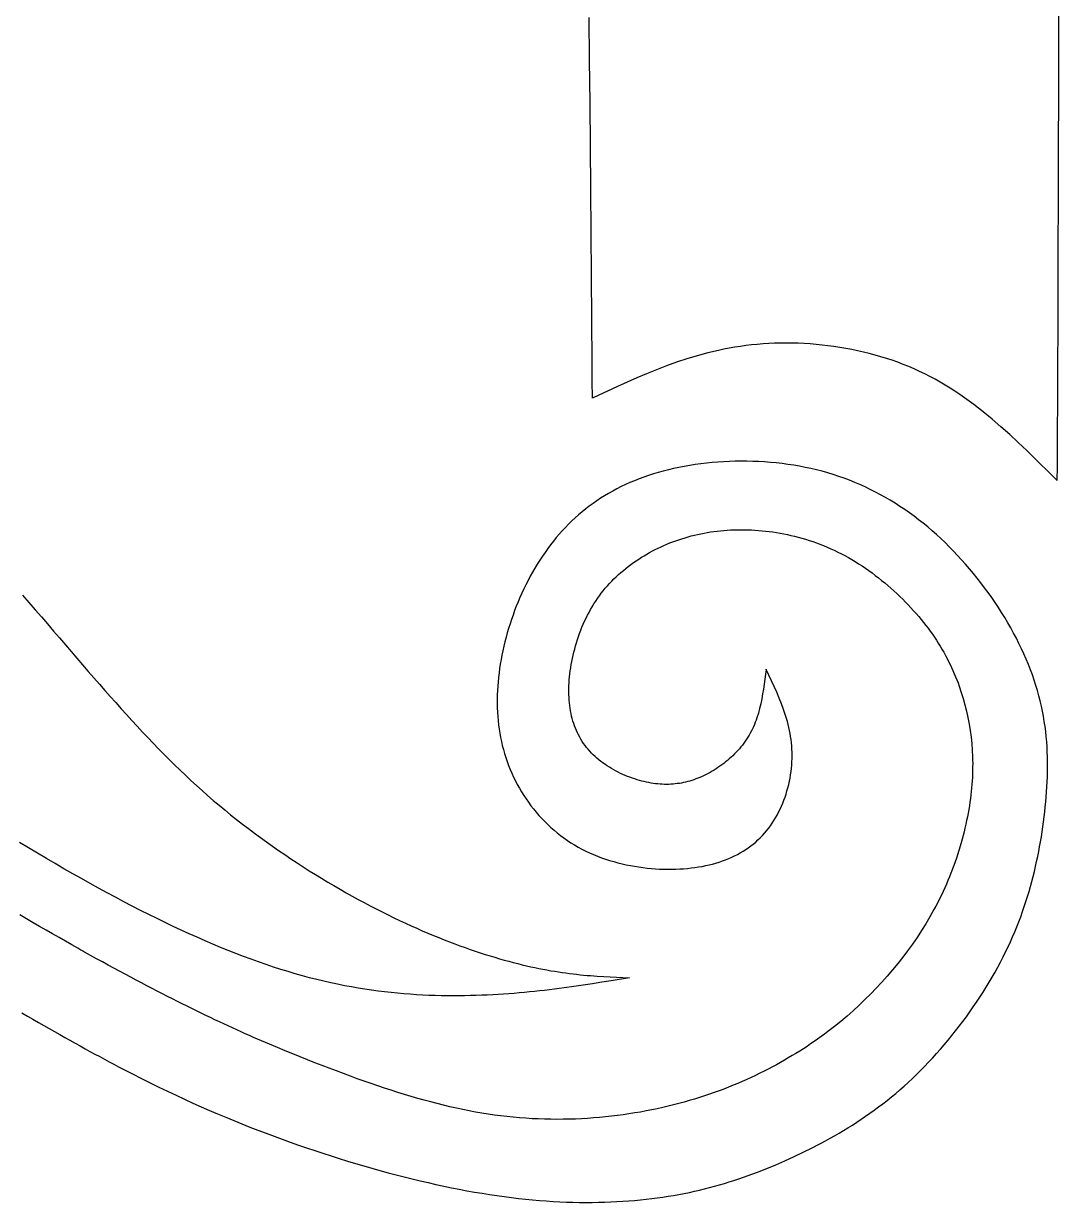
# Model space of a CAD drawing. Extents: x 0 to 279, y 0 to 212.
# Drawn here: x 160.34 to 169.01, y 110.11 to 119.99 of the extents above; entities that cross this region are included whole.
import ezdxf

# ---------------------------------------------------------------- set-up
doc = ezdxf.new("R2010")
doc.units = 0
doc.layers.add('LAYER_1', color=18, linetype='CONTINUOUS')

msp = doc.modelspace()

# ---------------------------------------------------------------- linework, layer by layer
at = {"layer": 'LAYER_1'}
for points in [[(169.007, 120.1726), (169.007, 119.8885), (169.0068, 119.6031), (169.0064, 119.3165), (169.0058, 119.0287), (169.0051, 118.7398), (169.0043, 118.45), (169.0033, 118.1593), (169.0011, 117.5759), (168.9987, 116.9905), (168.996, 116.4038), (168.9953, 116.2571), (168.995, 116.1837), (168.9949, 116.1653), (168.9949, 116.163), (168.9949, 116.1621), (168.9947, 116.1623), (168.9942, 116.1628), (168.9931, 116.1639), (168.9887, 116.1683), (168.9537, 116.2033), (168.8133, 116.3426), (168.7424, 116.4115), (168.671, 116.4794), (168.5989, 116.5462), (168.5258, 116.6116), (168.4516, 116.6753), (168.3761, 116.7372), (168.2992, 116.7969), (168.2207, 116.8542), (168.1808, 116.8819), (168.1404, 116.9089), (168.0996, 116.9351), (168.0583, 116.9606), (168.0164, 116.9853), (167.974, 117.0092), (167.931, 117.0323), (167.8874, 117.0545), (167.8433, 117.0757), (167.7985, 117.0961), (167.7532, 117.1155), (167.7073, 117.134), (167.6609, 117.1515), (167.6139, 117.1681), (167.5666, 117.1838), (167.5188, 117.1986), (167.4707, 117.2125), (167.4222, 117.2254), (167.3734, 117.2374), (167.3244, 117.2486), (167.2751, 117.2588), (167.2256, 117.2681), (167.176, 117.2765), (167.1262, 117.284), (167.0764, 117.2907), (167.0264, 117.2964), (166.9765, 117.3013), (166.9266, 117.3052), (166.8768, 117.3083), (166.827, 117.3105), (166.7773, 117.3118), (166.7279, 117.3123), (166.6786, 117.3118), (166.6295, 117.3105), (166.5807, 117.3084), (166.5322, 117.3054), (166.4841, 117.3015), (166.4363, 117.2967), (166.389, 117.2912), (166.342, 117.2847), (166.2955, 117.2775), (166.2495, 117.2695), (166.2038, 117.2607), (166.1585, 117.2511), (166.069, 117.2299), (165.981, 117.2061), (165.8941, 117.1799), (165.8084, 117.1515), (165.7238, 117.1212), (165.64, 117.0892), (165.557, 117.0557), (165.4747, 117.0209), (165.3929, 116.9851), (165.3116, 116.9485), (165.1497, 116.8737), (165.1093, 116.8548), (165.1043, 116.8525), (165.103, 116.8519), (165.1024, 116.8516), (165.1022, 116.8515), (165.1022, 116.8527), (165.1022, 116.8555), (165.102, 116.8782), (165.1013, 116.9691), (165.1, 117.1509), (165.0945, 117.8773), (165.0887, 118.6022), (165.0856, 118.9636), (165.0824, 119.3241), (165.0791, 119.6837), (165.0755, 120.0421)], [(160.3221, 111.7006), (160.3689, 111.6733), (160.4151, 111.6464), (160.4609, 111.6199), (160.5061, 111.5938), (160.5509, 111.5681), (160.5952, 111.5429), (160.639, 111.518), (160.6824, 111.4935), (160.7253, 111.4694), (160.7679, 111.4457), (160.8099, 111.4224), (160.8516, 111.3994), (160.8929, 111.3768), (160.9338, 111.3546), (160.9743, 111.3327), (161.0144, 111.3112), (161.0542, 111.29), (161.0936, 111.2691), (161.1327, 111.2486), (161.1715, 111.2284), (161.2099, 111.2085), (161.2481, 111.1889), (161.3234, 111.1506), (161.3977, 111.1136), (161.471, 111.0776), (161.5433, 111.0427), (161.6148, 111.0088), (161.6854, 110.976), (161.7554, 110.944), (161.8248, 110.9129), (161.8937, 110.8827), (161.9621, 110.8533), (162.0301, 110.8246), (162.0979, 110.7966), (162.1654, 110.7692), (162.2329, 110.7425), (162.3003, 110.7163), (162.3677, 110.6906), (162.4353, 110.6653), (162.5031, 110.6405), (162.5711, 110.6161), (162.6393, 110.5921), (162.7076, 110.5685), (162.776, 110.5454), (162.8444, 110.5228), (162.9129, 110.5007), (162.9814, 110.479), (163.0499, 110.4579), (163.1183, 110.4372), (163.1866, 110.4171), (163.2547, 110.3976), (163.3228, 110.3785), (163.3906, 110.3601), (163.4582, 110.3422), (163.5255, 110.3249), (163.5926, 110.3083), (163.6593, 110.2922), (163.7257, 110.2768), (163.7917, 110.262), (163.8572, 110.2478), (163.9224, 110.2344), (163.987, 110.2216), (164.0511, 110.2095), (164.1147, 110.1981), (164.1777, 110.1874), (164.2401, 110.1774), (164.3018, 110.1682), (164.363, 110.1597), (164.4234, 110.1519), (164.4833, 110.1448), (164.5425, 110.1384), (164.6011, 110.1328), (164.659, 110.1278), (164.7164, 110.1234), (164.7731, 110.1198), (164.8292, 110.1168), (164.8847, 110.1144), (164.9396, 110.1127), (164.9939, 110.1115), (165.0476, 110.111), (165.1007, 110.1111), (165.1532, 110.1118), (165.2051, 110.1131), (165.2564, 110.1149), (165.3071, 110.1174), (165.3573, 110.1203), (165.4068, 110.1238), (165.4558, 110.1279), (165.5042, 110.1324), (165.552, 110.1375), (165.5993, 110.143), (165.646, 110.1491), (165.6921, 110.1557), (165.7377, 110.1627), (165.7828, 110.1702), (165.8273, 110.1782), (165.8713, 110.1866), (165.9149, 110.1955), (165.958, 110.2048), (166.0007, 110.2146), (166.0429, 110.2248), (166.0847, 110.2354), (166.1262, 110.2465), (166.1673, 110.258), (166.208, 110.2699), (166.2485, 110.2822), (166.2886, 110.295), (166.3285, 110.3081), (166.368, 110.3216), (166.4074, 110.3355), (166.4465, 110.3498), (166.4854, 110.3645), (166.5627, 110.395), (166.6395, 110.427), (166.7158, 110.4603), (166.7918, 110.4951), (166.8678, 110.5312), (166.9435, 110.5688), (166.9813, 110.5882), (167.0191, 110.6081), (167.0567, 110.6283), (167.0943, 110.649), (167.1318, 110.6702), (167.1692, 110.6918), (167.2065, 110.714), (167.2437, 110.7367), (167.2808, 110.7598), (167.3177, 110.7836), (167.3545, 110.8079), (167.3912, 110.8328), (167.4277, 110.8582), (167.4641, 110.8843), (167.5003, 110.911), (167.5364, 110.9383), (167.5722, 110.9663), (167.6079, 110.995), (167.6434, 111.0244), (167.6787, 111.0545), (167.7138, 111.0852), (167.7487, 111.1168), (167.7834, 111.149), (167.8178, 111.1821), (167.8521, 111.2159), (167.886, 111.2504), (167.9197, 111.2855), (167.9531, 111.3213), (167.9861, 111.3577), (168.0187, 111.3947), (168.051, 111.4323), (168.0829, 111.4703), (168.1144, 111.5089), (168.1454, 111.5479), (168.176, 111.5873), (168.2061, 111.6272), (168.2356, 111.6674), (168.2647, 111.708), (168.2932, 111.7488), (168.3211, 111.79), (168.3485, 111.8314), (168.3752, 111.873), (168.4013, 111.9149), (168.4268, 111.9568), (168.4516, 111.9989), (168.4757, 112.0412), (168.4991, 112.0834), (168.5217, 112.1258), (168.5436, 112.1681), (168.5647, 112.2104), (168.585, 112.2527), (168.6046, 112.295), (168.6233, 112.3372), (168.6414, 112.3794), (168.6587, 112.4215), (168.6753, 112.4636), (168.6912, 112.5057), (168.7064, 112.5478), (168.721, 112.5898), (168.7349, 112.6318), (168.7482, 112.6738), (168.7608, 112.7157), (168.7729, 112.7576), (168.7843, 112.7995), (168.7953, 112.8414), (168.8056, 112.8833), (168.8154, 112.9251), (168.8247, 112.9669), (168.8335, 113.0087), (168.8418, 113.0505), (168.8497, 113.0923), (168.857, 113.1341), (168.864, 113.1759), (168.8705, 113.2176), (168.8823, 113.3011), (168.8927, 113.3846), (168.8973, 113.4264), (168.9015, 113.4682), (168.9052, 113.51), (168.9084, 113.5518), (168.9112, 113.5936), (168.9134, 113.6355), (168.915, 113.6774), (168.9161, 113.7194), (168.9165, 113.7614), (168.9164, 113.8034), (168.9155, 113.8456), (168.9139, 113.8877), (168.9117, 113.93), (168.9087, 113.9723), (168.9049, 114.0147), (168.9003, 114.0572), (168.8948, 114.0998), (168.8886, 114.1425), (168.8814, 114.1852), (168.8733, 114.2281), (168.8643, 114.2711), (168.8544, 114.3142), (168.8434, 114.3574), (168.8314, 114.4008), (168.8184, 114.4443), (168.8043, 114.4879), (168.7891, 114.5316), (168.7729, 114.5755), (168.7556, 114.6194), (168.7373, 114.6633), (168.7181, 114.7072), (168.6978, 114.7511), (168.6766, 114.7949), (168.6545, 114.8386), (168.6316, 114.8822), (168.6077, 114.9256), (168.583, 114.9688), (168.5575, 115.0118), (168.5312, 115.0545), (168.5041, 115.0969), (168.4763, 115.1389), (168.4478, 115.1806), (168.4185, 115.2219), (168.3886, 115.2628), (168.358, 115.3032), (168.3268, 115.3431), (168.295, 115.3824), (168.2626, 115.4212), (168.2297, 115.4594), (168.1962, 115.4969), (168.1623, 115.5338), (168.1278, 115.57), (168.0929, 115.6055), (168.0575, 115.6402), (168.0217, 115.6742), (167.9854, 115.7073), (167.9487, 115.7397), (167.9116, 115.7714), (167.874, 115.8022), (167.8359, 115.8322), (167.7974, 115.8613), (167.7585, 115.8897), (167.7191, 115.9172), (167.6792, 115.9439), (167.6389, 115.9698), (167.5982, 115.9948), (167.557, 116.0189), (167.5154, 116.0421), (167.4733, 116.0645), (167.4308, 116.086), (167.3878, 116.1065), (167.3444, 116.1262), (167.3005, 116.1449), (167.2562, 116.1628), (167.2114, 116.1797), (167.1662, 116.1956), (167.1206, 116.2106), (167.0745, 116.2247), (167.028, 116.2378), (166.981, 116.2499), (166.9335, 116.261), (166.8857, 116.2712), (166.8376, 116.2804), (166.7892, 116.2887), (166.7405, 116.2961), (166.6916, 116.3025), (166.6426, 116.308), (166.5934, 116.3126), (166.5442, 116.3163), (166.4949, 116.3191), (166.4457, 116.321), (166.3965, 116.322), (166.3474, 116.3222), (166.2985, 116.3216), (166.2498, 116.32), (166.2013, 116.3177), (166.1531, 116.3145), (166.1053, 116.3106), (166.0578, 116.3058), (166.0107, 116.3002), (165.9641, 116.2938), (165.918, 116.2866), (165.8724, 116.2787), (165.8275, 116.27), (165.7832, 116.2606), (165.7396, 116.2504), (165.6967, 116.2396), (165.6545, 116.228), (165.6131, 116.2156), (165.5724, 116.2026), (165.5325, 116.1888), (165.4933, 116.1743), (165.4547, 116.1592), (165.4169, 116.1433), (165.3798, 116.1267), (165.3434, 116.1094), (165.3077, 116.0914), (165.2727, 116.0727), (165.2384, 116.0533), (165.2047, 116.0332), (165.1717, 116.0125), (165.1393, 115.9911), (165.1076, 115.969), (165.0765, 115.9462), (165.0461, 115.9227), (165.0163, 115.8986), (164.9871, 115.8738), (164.9586, 115.8484), (164.9306, 115.8223), (164.9033, 115.7955), (164.8765, 115.7681), (164.8504, 115.74), (164.8248, 115.7113), (164.7998, 115.682), (164.7754, 115.652), (164.7515, 115.6214), (164.7283, 115.5902), (164.7056, 115.5584), (164.6835, 115.5262), (164.662, 115.4934), (164.641, 115.4602), (164.6207, 115.4265), (164.601, 115.3924), (164.5819, 115.3579), (164.5634, 115.323), (164.5454, 115.2877), (164.5281, 115.2522), (164.5115, 115.2163), (164.4954, 115.1802), (164.4799, 115.1438), (164.4651, 115.1072), (164.4509, 115.0704), (164.4374, 115.0334), (164.4244, 114.9963), (164.4121, 114.9591), (164.4005, 114.9218), (164.3895, 114.8844), (164.3791, 114.847), (164.3694, 114.8095), (164.3603, 114.7721), (164.3519, 114.7346), (164.3441, 114.6972), (164.337, 114.6599), (164.3306, 114.6227), (164.3249, 114.5855), (164.3199, 114.5484), (164.3155, 114.5114), (164.3119, 114.4745), (164.309, 114.4377), (164.3068, 114.401), (164.3053, 114.3645), (164.3046, 114.3281), (164.3047, 114.2918), (164.3054, 114.2557), (164.307, 114.2198), (164.3093, 114.1841), (164.3124, 114.1485), (164.3163, 114.1132), (164.321, 114.078), (164.3264, 114.0431), (164.3327, 114.0084), (164.3398, 113.9739), (164.3477, 113.9397), (164.3564, 113.9057), (164.366, 113.872), (164.3765, 113.8385), (164.3877, 113.8053), (164.3999, 113.7725), (164.4129, 113.7399), (164.4268, 113.7077), (164.4415, 113.6758), (164.457, 113.6442), (164.4733, 113.6131), (164.4905, 113.5824), (164.5084, 113.5521), (164.5271, 113.5223), (164.5466, 113.493), (164.5668, 113.4641), (164.5878, 113.4358), (164.6095, 113.4081), (164.6319, 113.3809), (164.655, 113.3543), (164.6788, 113.3283), (164.7034, 113.3029), (164.7285, 113.2782), (164.7544, 113.2542), (164.7809, 113.2309), (164.808, 113.2083), (164.8358, 113.1864), (164.8642, 113.1653), (164.8932, 113.145), (164.9228, 113.1255), (164.9529, 113.1068), (164.9837, 113.089), (165.015, 113.072), (165.0469, 113.0559), (165.0792, 113.0407), (165.112, 113.0263), (165.1452, 113.0128), (165.1788, 113.0001), (165.2127, 112.9883), (165.2469, 112.9772), (165.2814, 112.967), (165.3161, 112.9576), (165.3509, 112.9489), (165.3859, 112.9411), (165.421, 112.934), (165.4561, 112.9276), (165.4912, 112.9221), (165.5263, 112.9172), (165.5614, 112.9131), (165.5963, 112.9097), (165.6311, 112.9071), (165.6657, 112.9051), (165.7, 112.9038), (165.7341, 112.9033), (165.7679, 112.9034), (165.8013, 112.9041), (165.8344, 112.9056), (165.867, 112.9077), (165.8991, 112.9104), (165.9308, 112.9137), (165.962, 112.9177), (165.9926, 112.9223), (166.0227, 112.9275), (166.0523, 112.9334), (166.0813, 112.9399), (166.1099, 112.947), (166.1378, 112.9548), (166.1652, 112.9632), (166.1921, 112.9723), (166.2184, 112.982), (166.2442, 112.9923), (166.2694, 113.0032), (166.294, 113.0148), (166.3181, 113.0271), (166.3416, 113.04), (166.3645, 113.0535), (166.3869, 113.0677), (166.4087, 113.0825), (166.4298, 113.098), (166.4504, 113.1141), (166.4704, 113.1309), (166.4898, 113.1483), (166.5086, 113.1664), (166.5268, 113.1851), (166.5444, 113.2045), (166.5614, 113.2245), (166.5778, 113.2452), (166.5935, 113.2665), (166.6086, 113.2884), (166.6232, 113.3109), (166.637, 113.334), (166.6503, 113.3575), (166.6629, 113.3815), (166.6748, 113.4059), (166.6862, 113.4308), (166.6968, 113.456), (166.7068, 113.4815), (166.7162, 113.5074), (166.7249, 113.5336), (166.7329, 113.5599), (166.7403, 113.5865), (166.7469, 113.6133), (166.7529, 113.6403), (166.7582, 113.6673), (166.7629, 113.6944), (166.7668, 113.7216), (166.77, 113.7488), (166.7726, 113.776), (166.7744, 113.8031), (166.7755, 113.8302), (166.776, 113.8572), (166.7757, 113.884), (166.7746, 113.9106), (166.7729, 113.9371), (166.7705, 113.9633), (166.7673, 113.9894), (166.7636, 114.0153), (166.7592, 114.041), (166.7542, 114.0665), (166.7486, 114.0918), (166.7425, 114.117), (166.7359, 114.1421), (166.7288, 114.167), (166.7212, 114.1918), (166.7132, 114.2164), (166.7048, 114.241), (166.6869, 114.2897), (166.6676, 114.3381), (166.6473, 114.3862), (166.6261, 114.434), (166.6042, 114.4816), (166.5819, 114.5291), (166.5594, 114.5765), (166.5587, 114.578), (166.5583, 114.5787), (166.5582, 114.5789), (166.5581, 114.5786), (166.5578, 114.576), (166.5572, 114.5707), (166.5558, 114.5602), (166.5532, 114.5391), (166.542, 114.4551), (166.5358, 114.4135), (166.529, 114.3721), (166.5215, 114.3311), (166.513, 114.2906), (166.5035, 114.2506), (166.4928, 114.2113), (166.4807, 114.1726), (166.4741, 114.1536), (166.4671, 114.1348), (166.4596, 114.1162), (166.4517, 114.0978), (166.4434, 114.0796), (166.4346, 114.0618), (166.4253, 114.0441), (166.4155, 114.0268), (166.4052, 114.0097), (166.3943, 113.9929), (166.3831, 113.9763), (166.3714, 113.9601), (166.3592, 113.9441), (166.3467, 113.9285), (166.3337, 113.9131), (166.3204, 113.8981), (166.3067, 113.8834), (166.2927, 113.869), (166.2784, 113.8549), (166.2638, 113.8412), (166.2489, 113.8278), (166.2337, 113.8148), (166.2183, 113.8022), (166.2027, 113.7899), (166.1868, 113.7779), (166.1708, 113.7664), (166.1546, 113.7552), (166.1382, 113.7444), (166.1217, 113.7341), (166.1051, 113.7241), (166.0884, 113.7145), (166.0716, 113.7053), (166.0547, 113.6966), (166.0378, 113.6883), (166.0208, 113.6804), (166.0039, 113.673), (165.9868, 113.666), (165.9698, 113.6595), (165.9527, 113.6534), (165.9355, 113.6477), (165.9183, 113.6424), (165.901, 113.6376), (165.8837, 113.6333), (165.8662, 113.6294), (165.8488, 113.6259), (165.8312, 113.6229), (165.8136, 113.6204), (165.7958, 113.6183), (165.778, 113.6166), (165.7601, 113.6154), (165.7421, 113.6147), (165.7239, 113.6144), (165.7057, 113.6146), (165.6873, 113.6152), (165.6689, 113.6163), (165.6503, 113.6179), (165.6315, 113.6199), (165.6126, 113.6225), (165.5936, 113.6254), (165.5745, 113.6289), (165.5552, 113.6328), (165.5357, 113.6372), (165.5162, 113.6421), (165.4965, 113.6475), (165.4768, 113.6533), (165.457, 113.6596), (165.4372, 113.6663), (165.4174, 113.6735), (165.3976, 113.6811), (165.378, 113.6892), (165.3584, 113.6977), (165.3389, 113.7067), (165.3196, 113.7161), (165.3004, 113.726), (165.2815, 113.7363), (165.2628, 113.747), (165.2444, 113.7581), (165.2262, 113.7697), (165.2084, 113.7817), (165.1909, 113.7941), (165.1738, 113.8069), (165.157, 113.8202), (165.1407, 113.8338), (165.1249, 113.8479), (165.1095, 113.8623), (165.0947, 113.8772), (165.0803, 113.8924), (165.0666, 113.9081), (165.0534, 113.9241), (165.0408, 113.9405), (165.0288, 113.9573), (165.0173, 113.9745), (165.0064, 113.992), (164.9961, 114.0099), (164.9864, 114.0282), (164.9772, 114.0469), (164.9686, 114.0659), (164.9606, 114.0853), (164.9531, 114.105), (164.9462, 114.125), (164.9398, 114.1454), (164.934, 114.1662), (164.9287, 114.1872), (164.924, 114.2086), (164.9198, 114.2303), (164.9162, 114.2524), (164.9131, 114.2747), (164.9105, 114.2974), (164.9085, 114.3203), (164.907, 114.3436), (164.906, 114.3672), (164.9056, 114.391), (164.9057, 114.4152), (164.9063, 114.4396), (164.9074, 114.4643), (164.9091, 114.4893), (164.9113, 114.5146), (164.914, 114.5401), (164.9172, 114.5658), (164.9209, 114.5916), (164.9251, 114.6176), (164.9299, 114.6437), (164.9351, 114.6699), (164.9409, 114.6962), (164.9472, 114.7225), (164.9539, 114.7488), (164.9612, 114.7751), (164.969, 114.8013), (164.9772, 114.8275), (164.986, 114.8536), (164.9953, 114.8796), (165.0051, 114.9054), (165.0153, 114.931), (165.0261, 114.9565), (165.0374, 114.9817), (165.0491, 115.0066), (165.0614, 115.0313), (165.0741, 115.0557), (165.0874, 115.0797), (165.1011, 115.1034), (165.1153, 115.1267), (165.13, 115.1496), (165.1453, 115.172), (165.1609, 115.194), (165.1771, 115.2156), (165.1937, 115.2368), (165.2108, 115.2575), (165.2282, 115.2778), (165.2462, 115.2977), (165.2645, 115.3171), (165.2832, 115.3361), (165.3023, 115.3547), (165.3218, 115.3729), (165.3417, 115.3906), (165.3619, 115.4079), (165.3825, 115.4248), (165.4034, 115.4412), (165.4247, 115.4573), (165.4462, 115.4729), (165.4681, 115.488), (165.4903, 115.5028), (165.5128, 115.5171), (165.5355, 115.531), (165.5585, 115.5445), (165.5818, 115.5576), (165.6053, 115.5702), (165.6291, 115.5824), (165.6531, 115.5942), (165.6773, 115.6056), (165.7017, 115.6165), (165.7264, 115.6271), (165.7512, 115.6372), (165.7763, 115.6469), (165.8015, 115.6562), (165.827, 115.6651), (165.8527, 115.6735), (165.8785, 115.6815), (165.9046, 115.689), (165.9308, 115.6961), (165.9573, 115.7028), (165.9839, 115.709), (166.0107, 115.7148), (166.0377, 115.7201), (166.0649, 115.725), (166.0923, 115.7295), (166.1198, 115.7334), (166.1476, 115.737), (166.1755, 115.74), (166.2036, 115.7426), (166.2319, 115.7448), (166.2603, 115.7465), (166.289, 115.7477), (166.3178, 115.7484), (166.3467, 115.7487), (166.3759, 115.7485), (166.4052, 115.7478), (166.4347, 115.7467), (166.4643, 115.7451), (166.4941, 115.743), (166.5239, 115.7404), (166.554, 115.7373), (166.5841, 115.7336), (166.6143, 115.7295), (166.6445, 115.7249), (166.6749, 115.7197), (166.7053, 115.714), (166.7357, 115.7078), (166.7662, 115.701), (166.7966, 115.6937), (166.8271, 115.6859), (166.8576, 115.6775), (166.888, 115.6685), (166.9184, 115.6589), (166.9488, 115.6488), (166.979, 115.6381), (167.0093, 115.6268), (167.0394, 115.615), (167.0694, 115.6025), (167.0994, 115.5895), (167.1292, 115.5758), (167.1588, 115.5615), (167.1883, 115.5466), (167.2177, 115.5311), (167.2469, 115.515), (167.2759, 115.4982), (167.3047, 115.4809), (167.3333, 115.463), (167.3616, 115.4446), (167.3898, 115.4257), (167.4176, 115.4063), (167.4452, 115.3864), (167.4724, 115.366), (167.4994, 115.3452), (167.526, 115.324), (167.5523, 115.3025), (167.5783, 115.2805), (167.6039, 115.2582), (167.6291, 115.2356), (167.6539, 115.2127), (167.6782, 115.1895), (167.7022, 115.1661), (167.7257, 115.1424), (167.7488, 115.1185), (167.7713, 115.0944), (167.7934, 115.0701), (167.815, 115.0457), (167.8361, 115.0212), (167.8566, 114.9965), (167.8766, 114.9718), (167.896, 114.9469), (167.9149, 114.9221), (167.9331, 114.8971), (167.9509, 114.8722), (167.9681, 114.8471), (167.9847, 114.822), (168.0008, 114.7968), (168.0164, 114.7716), (168.0315, 114.7463), (168.0461, 114.721), (168.0602, 114.6955), (168.0738, 114.6701), (168.0869, 114.6445), (168.0995, 114.6189), (168.1117, 114.5933), (168.1234, 114.5675), (168.1346, 114.5417), (168.1454, 114.5159), (168.1558, 114.4899), (168.1657, 114.464), (168.1752, 114.4379), (168.193, 114.3856), (168.2092, 114.333), (168.2239, 114.2802), (168.2371, 114.2271), (168.2488, 114.1737), (168.259, 114.1199), (168.2678, 114.0658), (168.275, 114.0112), (168.2808, 113.9562), (168.2849, 113.9007), (168.2876, 113.8447), (168.2883, 113.8164), (168.2886, 113.7881), (168.2885, 113.7595), (168.288, 113.7309), (168.2871, 113.702), (168.2859, 113.673), (168.2842, 113.6439), (168.282, 113.6145), (168.2795, 113.585), (168.2766, 113.5553), (168.2732, 113.5254), (168.2695, 113.4953), (168.2653, 113.465), (168.2607, 113.4346), (168.2556, 113.4039), (168.2502, 113.3731), (168.2443, 113.3422), (168.238, 113.3112), (168.2314, 113.28), (168.2242, 113.2488), (168.2167, 113.2175), (168.2088, 113.1861), (168.1917, 113.1232), (168.1729, 113.0601), (168.1525, 112.9971), (168.1305, 112.9342), (168.1068, 112.8715), (168.0944, 112.8403), (168.0815, 112.8091), (168.0682, 112.7781), (168.0546, 112.7472), (168.0405, 112.7164), (168.026, 112.6858), (168.0111, 112.6554), (167.9958, 112.6251), (167.9801, 112.595), (167.964, 112.565), (167.9307, 112.5057), (167.896, 112.447), (167.8598, 112.3892), (167.8223, 112.3321), (167.7836, 112.2759), (167.7436, 112.2205), (167.7025, 112.166), (167.6602, 112.1123), (167.6169, 112.0596), (167.5727, 112.0078), (167.5274, 111.9569), (167.4813, 111.9071), (167.4344, 111.8582), (167.3864, 111.8103), (167.3375, 111.7634), (167.2874, 111.7174), (167.2362, 111.6723), (167.1838, 111.628), (167.13, 111.5846), (167.0749, 111.5421), (167.0468, 111.5211), (167.0183, 111.5003), (166.9895, 111.4798), (166.9602, 111.4594), (166.9306, 111.4392), (166.9005, 111.4191), (166.8701, 111.3993), (166.8391, 111.3797), (166.8078, 111.3602), (166.776, 111.3409), (166.7438, 111.3217), (166.7111, 111.3027), (166.6779, 111.2839), (166.6443, 111.2653), (166.6102, 111.2469), (166.5756, 111.2287), (166.5405, 111.2108), (166.505, 111.1931), (166.469, 111.1756), (166.4325, 111.1584), (166.3956, 111.1415), (166.3581, 111.1249), (166.3202, 111.1086), (166.2818, 111.0925), (166.2429, 111.0768), (166.2035, 111.0614), (166.1636, 111.0464), (166.1232, 111.0317), (166.0823, 111.0174), (166.0409, 111.0034), (165.999, 110.9898), (165.9566, 110.9766), (165.9137, 110.9638), (165.8703, 110.9515), (165.8264, 110.9395), (165.782, 110.928), (165.737, 110.9169), (165.6916, 110.9063), (165.6456, 110.8962), (165.5992, 110.8865), (165.5523, 110.8774), (165.5049, 110.8687), (165.4572, 110.8605), (165.409, 110.8529), (165.3604, 110.8458), (165.3114, 110.8393), (165.2621, 110.8334), (165.2125, 110.828), (165.1625, 110.8232), (165.1122, 110.819), (165.0616, 110.8154), (165.0108, 110.8124), (164.9597, 110.8101), (164.9084, 110.8084), (164.8568, 110.8074), (164.8051, 110.8071), (164.7532, 110.8074), (164.7011, 110.8085), (164.6489, 110.8102), (164.5966, 110.8127), (164.5441, 110.8159), (164.4916, 110.8198), (164.439, 110.8245), (164.3864, 110.83), (164.3337, 110.8362), (164.281, 110.8432), (164.2282, 110.8509), (164.1753, 110.8595), (164.1224, 110.8687), (164.0693, 110.8787), (164.0161, 110.8894), (163.9627, 110.9008), (163.9092, 110.9129), (163.8555, 110.9257), (163.8016, 110.9391), (163.7475, 110.9532), (163.6932, 110.9679), (163.6386, 110.9833), (163.5837, 110.9993), (163.5286, 111.0158), (163.4731, 111.033), (163.4173, 111.0508), (163.3612, 111.0691), (163.3047, 111.088), (163.2479, 111.1074), (163.1906, 111.1274), (163.1329, 111.1479), (163.0749, 111.1689), (163.0163, 111.1904), (162.9573, 111.2124), (162.8978, 111.2348), (162.8378, 111.2577), (162.7773, 111.2812), (162.7161, 111.3052), (162.6541, 111.3298), (162.5914, 111.3551), (162.5277, 111.3812), (162.4631, 111.4081), (162.3975, 111.4359), (162.3308, 111.4646), (162.2628, 111.4943), (162.2284, 111.5095), (162.1936, 111.525), (162.1585, 111.5408), (162.123, 111.5569), (162.0872, 111.5732), (162.051, 111.5899), (162.0144, 111.6069), (161.9774, 111.6242), (161.9401, 111.6418), (161.9023, 111.6597), (161.8641, 111.678), (161.8255, 111.6966), (161.7864, 111.7156), (161.7469, 111.735), (161.707, 111.7547), (161.6666, 111.7748), (161.6257, 111.7952), (161.5843, 111.8161), (161.5424, 111.8373), (161.5, 111.859), (161.4571, 111.8811), (161.4137, 111.9036), (161.3697, 111.9265), (161.3252, 111.9499), (161.2801, 111.9737), (161.2345, 111.9979), (161.1883, 112.0226), (161.1415, 112.0478), (161.0941, 112.0735), (161.0461, 112.0996), (160.9975, 112.1262), (160.9483, 112.1534), (160.8984, 112.181), (160.8479, 112.2091), (160.8416, 112.2127), (160.8384, 112.2144), (160.837, 112.2152), (160.8362, 112.2157), (160.8298, 112.2192), (160.817, 112.2264), (160.7913, 112.2408), (160.7395, 112.27), (160.687, 112.2997), (160.6339, 112.3299), (160.5802, 112.3605), (160.526, 112.3916), (160.4712, 112.4232), (160.416, 112.4551), (160.3602, 112.4875), (160.3039, 112.5203)], [(160.3283, 115.2008), (160.3815, 115.1394), (160.4341, 115.0785), (160.486, 115.0181), (160.5372, 114.9585), (160.5878, 114.8995), (160.6377, 114.8413), (160.6869, 114.7838), (160.7356, 114.7271), (160.7837, 114.6711), (160.8314, 114.6159), (160.8785, 114.5613), (160.9252, 114.5075), (160.9715, 114.4544), (161.0175, 114.402), (161.0632, 114.3502), (161.1086, 114.2992), (161.1538, 114.2487), (161.1987, 114.1989), (161.2436, 114.1498), (161.2883, 114.1012), (161.333, 114.0533), (161.3776, 114.006), (161.4223, 113.9592), (161.467, 113.9131), (161.5118, 113.8675), (161.5567, 113.8224), (161.6019, 113.7779), (161.6472, 113.7339), (161.6928, 113.6905), (161.7387, 113.6475), (161.7849, 113.6051), (161.8316, 113.5631), (161.8786, 113.5216), (161.9261, 113.4806), (161.974, 113.4399), (162.0225, 113.3998), (162.0713, 113.3601), (162.1205, 113.3209), (162.1701, 113.2822), (162.22, 113.244), (162.2702, 113.2063), (162.3207, 113.1691), (162.3714, 113.1324), (162.4224, 113.0962), (162.4735, 113.0606), (162.5247, 113.0256), (162.5761, 112.991), (162.6276, 112.9571), (162.6791, 112.9237), (162.7307, 112.8909), (162.7823, 112.8587), (162.8338, 112.8271), (162.8853, 112.7961), (162.9366, 112.7657), (162.9879, 112.7359), (163.039, 112.7068), (163.0899, 112.6783), (163.1406, 112.6504), (163.1911, 112.6232), (163.2413, 112.5967), (163.2912, 112.5708), (163.3408, 112.5457), (163.39, 112.5212), (163.4389, 112.4973), (163.4873, 112.4742), (163.5354, 112.4517), (163.5831, 112.4299), (163.6304, 112.4087), (163.6772, 112.3882), (163.7237, 112.3683), (163.7697, 112.3491), (163.8152, 112.3305), (163.8603, 112.3125), (163.905, 112.2951), (163.9492, 112.2783), (163.9929, 112.2621), (164.0361, 112.2465), (164.0789, 112.2315), (164.1211, 112.2171), (164.1628, 112.2033), (164.204, 112.19), (164.2447, 112.1772), (164.2848, 112.165), (164.3244, 112.1534), (164.3634, 112.1423), (164.4019, 112.1317), (164.4397, 112.1217), (164.477, 112.1122), (164.5137, 112.1031), (164.5498, 112.0946), (164.5853, 112.0866), (164.6202, 112.079), (164.6545, 112.0719), (164.6882, 112.0653), (164.7215, 112.059), (164.7542, 112.0532), (164.7863, 112.0478), (164.8181, 112.0428), (164.8493, 112.0381), (164.8802, 112.0337), (164.9106, 112.0297), (164.9407, 112.026), (164.9703, 112.0226), (164.9997, 112.0194), (165.0287, 112.0166), (165.0574, 112.0139), (165.0858, 112.0115), (165.1139, 112.0093), (165.1419, 112.0072), (165.1971, 112.0037), (165.2516, 112.0007), (165.3056, 111.9981), (165.4127, 111.9936), (165.2586, 111.9681), (165.1811, 111.9555), (165.1033, 111.9432), (165.0248, 111.9312), (164.9455, 111.9196), (164.8654, 111.9085), (164.825, 111.9032), (164.7843, 111.898), (164.7433, 111.893), (164.7019, 111.8881), (164.6603, 111.8834), (164.6182, 111.8789), (164.5759, 111.8746), (164.5331, 111.8706), (164.4899, 111.8667), (164.4463, 111.8631), (164.4023, 111.8597), (164.3578, 111.8566), (164.3128, 111.8537), (164.2673, 111.8512), (164.2213, 111.8489), (164.1748, 111.8469), (164.1277, 111.8452), (164.0801, 111.8439), (164.0321, 111.8429), (163.9835, 111.8424), (163.9344, 111.8422), (163.8848, 111.8425), (163.8347, 111.8433), (163.7841, 111.8446), (163.733, 111.8464), (163.6814, 111.8487), (163.6293, 111.8516), (163.5768, 111.8551), (163.5238, 111.8592), (163.4703, 111.8639), (163.4163, 111.8693), (163.3619, 111.8753), (163.307, 111.8821), (163.2516, 111.8896), (163.1958, 111.8979), (163.1395, 111.9069), (163.0828, 111.9167), (163.0256, 111.9273), (162.968, 111.9388), (162.9099, 111.9512), (162.8515, 111.9644), (162.7925, 111.9786), (162.7332, 111.9937), (162.6734, 112.0098), (162.6132, 112.0269), (162.5525, 112.0449), (162.4915, 112.0638), (162.43, 112.0837), (162.368, 112.1045), (162.3056, 112.1262), (162.2428, 112.1489), (162.1796, 112.1725), (162.1159, 112.1969), (162.0518, 112.2223), (161.9872, 112.2486), (161.9222, 112.2757), (161.8568, 112.3037), (161.7909, 112.3326), (161.7245, 112.3623), (161.6578, 112.393), (161.5905, 112.4244), (161.5229, 112.4567), (161.4547, 112.4899), (161.3861, 112.5238), (161.3171, 112.5586), (161.2476, 112.5942), (161.1777, 112.6307), (161.1073, 112.6679), (161.0364, 112.7059), (160.9651, 112.7447), (160.8933, 112.7843), (160.8211, 112.8247), (160.7484, 112.8659), (160.6752, 112.9079), (160.6016, 112.9505), (160.5275, 112.9938), (160.453, 113.0378), (160.3781, 113.0825), (160.3028, 113.1278)]]:
    msp.add_lwpolyline(points, dxfattribs=at)

doc.saveas('drawing.dxf')
